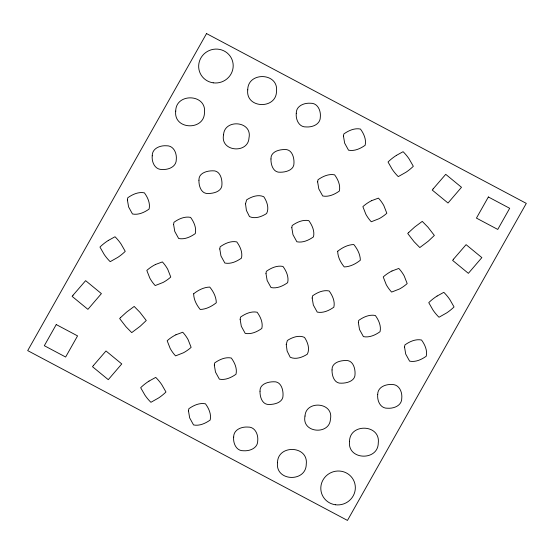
<?xml version="1.0" encoding="UTF-8"?>
<svg xmlns="http://www.w3.org/2000/svg" width="554" height="554" viewBox="0 0 554 554"><rect width="100%" height="100%" fill="white"/><g stroke="black" fill="none" stroke-linecap="round" stroke-linejoin="round"><path stroke-width="0.83" d="M193.658 293.779C193.706 299.596 196.594 305.046 200.202 309.464C206.157 309.305 211.718 306.383 216.302 302.754C216.254 296.93 213.366 291.48 209.758 287.069C203.803 287.221 198.242 290.151 193.658 293.779M337.698 251.246C337.746 257.07 340.634 262.52 344.242 266.931C350.197 266.779 355.758 263.849 360.342 260.221C360.294 254.404 357.406 248.954 353.798 244.536C347.843 244.695 342.282 247.617 337.698 251.246M175.722 111.091C173.395 129.941 204.405 130.952 204.468 112.566C206.794 93.716 175.784 92.705 175.722 111.091M247.742 89.831C245.415 108.674 276.425 109.692 276.488 91.299C278.814 72.449 247.804 71.438 247.742 89.831M277.512 462.701C275.186 481.551 306.196 482.562 306.258 464.169C308.585 445.326 277.575 444.308 277.512 462.701M349.532 441.434C347.206 460.284 378.216 461.295 378.278 442.909C380.605 424.059 349.595 423.048 349.532 441.434M198.941 180.237C198.748 185.978 201.164 194.108 208.297 193.484C214.079 193.505 222.355 191.262 221.967 184.06C222.161 178.326 219.737 170.189 212.611 170.812C206.829 170.791 198.554 173.035 198.941 180.237M260.013 391.207C259.819 396.941 262.243 405.071 269.369 404.455C275.151 404.468 283.426 402.225 283.039 395.023C283.233 389.289 280.816 381.159 273.683 381.775C267.901 381.761 259.625 384.005 260.013 391.207M270.961 158.977C270.767 164.711 273.184 172.841 280.317 172.225C286.099 172.239 294.375 169.995 293.987 162.793C294.181 157.059 291.757 148.929 284.631 149.545C278.849 149.532 270.574 151.775 270.961 158.977M332.033 369.94C331.839 375.674 334.263 383.811 341.389 383.188C347.171 383.209 355.446 380.965 355.059 373.763C355.252 368.022 352.836 359.892 345.703 360.516C339.921 360.495 331.645 362.738 332.033 369.94M127.406 199.911L128.583 206.905L132.468 213.982C138.382 215.201 144.372 212.438 149.088 209.073C150.439 203.325 147.745 197.411 144.393 192.847C138.486 191.629 132.496 194.392 127.773 197.757L127.406 199.911M173.596 224.439L174.766 231.433L178.658 238.511C184.572 239.73 190.562 236.967 195.278 233.601C196.628 227.853 193.935 221.939 190.583 217.376C184.676 216.157 178.686 218.92 173.963 222.286L173.596 224.439M188.485 410.874L189.655 417.868L193.547 424.946C199.454 426.164 205.444 423.401 210.167 420.043C211.517 414.288 208.816 408.374 205.472 403.811C199.558 402.599 193.568 405.362 188.852 408.72L188.485 410.874M214.315 365.079L215.485 372.073L219.377 379.158C225.284 380.369 231.274 377.606 235.997 374.248C237.347 368.493 234.647 362.579 231.302 358.022C225.388 356.804 219.398 359.567 214.682 362.925L214.315 365.079M219.786 248.968L220.956 255.962L224.848 263.039C230.762 264.258 236.752 261.495 241.468 258.129C242.818 252.382 240.124 246.468 236.773 241.904C230.866 240.685 224.869 243.448 220.153 246.814L219.786 248.968M240.145 319.291L241.315 326.285L245.207 333.363C251.114 334.574 257.111 331.818 261.827 328.453C263.178 322.705 260.477 316.784 257.132 312.227C251.218 311.009 245.228 313.772 240.512 317.13L240.145 319.291M265.975 273.496L267.146 280.49L271.038 287.568C276.952 288.786 282.942 286.023 287.658 282.658C289.008 276.91 286.314 270.996 282.962 266.432C277.048 265.214 271.058 267.977 266.342 271.342L265.975 273.496M291.806 227.701L292.976 234.695L296.868 241.773C302.782 242.991 308.772 240.228 313.488 236.87C314.838 231.115 312.144 225.201 308.793 220.637C302.886 219.426 296.889 222.182 292.173 225.547L291.806 227.701M312.165 298.024L313.335 305.019L317.227 312.096C323.134 313.315 329.131 310.552 333.847 307.186C335.198 301.438 332.497 295.524 329.152 290.961C323.238 289.742 317.248 292.505 312.532 295.871L312.165 298.024M317.636 181.906L318.806 188.9L322.698 195.977C328.612 197.196 334.602 194.433 339.318 191.075C340.668 185.32 337.975 179.406 334.623 174.842C328.716 173.631 322.726 176.394 318.003 179.752L317.636 181.906M343.466 136.118L344.643 143.112L348.528 150.189C354.442 151.401 360.432 148.638 365.148 145.28C366.499 139.525 363.805 133.611 360.453 129.054C354.546 127.835 348.556 130.599 343.833 133.957L343.466 136.118M358.355 322.553L359.525 329.547L363.417 336.624C369.324 337.843 375.314 335.08 380.037 331.714C381.387 325.967 378.687 320.053 375.342 315.489C369.428 314.27 363.438 317.033 358.722 320.399L358.355 322.553M404.545 347.081L405.715 354.075L409.607 361.153C415.514 362.371 421.504 359.608 426.227 356.243C427.577 350.495 424.876 344.581 421.532 340.017C415.618 338.799 409.628 341.562 404.912 344.927L404.545 347.081M245.519 203.803L246.405 210.416L249.494 216.614C255.159 219.169 261.751 216.683 266.64 213.512C269.327 208.034 266.966 201.483 263.787 196.739C258.129 194.184 251.53 196.677 246.648 199.842L245.519 203.803M286.238 344.45L287.124 351.063L290.213 357.261C295.871 359.816 302.47 357.323 307.352 354.158C310.039 348.681 307.685 342.13 304.506 337.386C298.841 334.831 292.249 337.317 287.36 340.488L286.238 344.45M152.225 155.806C151.581 162.045 154.891 169.856 162.197 169.469C168.471 169.926 176.449 166.816 176.297 159.434C176.941 153.195 173.637 145.39 166.332 145.771C160.051 145.321 152.08 148.424 152.225 155.806M233.663 437.092C233.019 443.332 236.323 451.143 243.628 450.762C249.909 451.212 257.88 448.103 257.735 440.721C258.379 434.481 255.069 426.677 247.763 427.058C241.489 426.608 233.511 429.71 233.663 437.092M296.265 113.279C295.621 119.519 298.931 127.323 306.237 126.942C312.511 127.392 320.489 124.29 320.337 116.908C320.981 110.668 317.677 102.857 310.372 103.238C304.091 102.788 296.12 105.897 296.265 113.279M377.703 394.566C377.059 400.805 380.363 408.61 387.668 408.229C393.949 408.679 401.92 405.576 401.775 398.194C402.419 391.955 399.109 384.144 391.803 384.531C385.529 384.074 377.551 387.184 377.703 394.566M223.574 134.767C219.91 151.844 248.206 154.06 248.988 137.946C252.652 120.869 224.363 118.653 223.574 134.767M305.012 416.054C301.348 433.131 329.637 435.347 330.426 419.233C334.09 402.156 305.794 399.94 305.012 416.054M206.531 33.579L27.7 350.613L347.469 520.421L526.3 203.387L206.531 33.579M56.245 324.568L44.32 345.703L65.635 357.025L77.56 335.89L56.245 324.568M488.365 196.975L476.44 218.11L497.755 229.432L509.68 208.297L488.365 196.975M73.045 295.22L72.138 296.39L87.913 309.347L101.403 293.62L85.628 280.663L73.045 295.22M93.404 365.536L92.497 366.706L108.272 379.663L121.762 363.936L105.987 350.98L93.404 365.536M433.145 188.893L432.238 190.064L448.013 203.02L461.503 187.294L445.728 174.337L433.145 188.893M453.504 259.21L452.597 260.38L468.372 273.337L481.862 257.61L466.087 244.653L453.504 259.21M120.668 317.497L119.65 318.564L126.021 326.798L131.734 332.615L140.238 326.209L146.27 320.496L139.899 312.269L134.186 306.445L126.651 312.047L120.668 317.497M408.748 232.438L407.73 233.504L414.101 241.731L419.814 247.555L428.318 241.149L434.35 235.436L427.979 227.202L422.266 221.385L414.731 226.988L408.748 232.438M108.307 240.457L107.317 241.101A50.061 48.78 -22.2 0 0 99.949 247.07L104.242 254.549A50.061 48.78 -22.2 0 0 110.191 261.668L117.891 257.319A50.061 48.78 -22.2 0 0 125.252 251.35L120.959 243.871A50.061 48.78 -22.2 0 0 115.01 236.752L108.307 240.457M396.387 155.39L395.397 156.041A50.061 48.78 -22.2 0 0 388.029 162.003L392.322 169.489A50.061 48.78 -22.2 0 0 398.271 176.608L405.971 172.252A50.061 48.78 -22.2 0 0 413.332 166.29L409.039 158.811A50.061 48.78 -22.2 0 0 403.09 151.692L396.387 155.39M149.019 381.097L148.029 381.748A50.061 48.78 -22.2 0 0 140.668 387.71L144.961 395.189A50.061 48.78 -22.2 0 0 150.91 402.308L158.603 397.959A50.061 48.78 -22.2 0 0 165.971 391.997L161.678 384.511A50.061 48.78 -22.2 0 0 155.729 377.392L149.019 381.097M437.099 296.037L436.109 296.681A50.061 48.78 -22.2 0 0 428.748 302.65L433.041 310.129A50.061 48.78 -22.2 0 0 438.99 317.248L446.683 312.899A50.061 48.78 -22.2 0 0 454.051 306.93L449.758 299.451A50.061 48.78 -22.2 0 0 443.809 292.332L437.099 296.037M155.556 264.466L154.524 264.999A39.251 38.247 -22.2 0 0 146.81 270.428L149.815 278.087A39.251 38.247 -22.2 0 0 155.203 285.559L163.056 282.471A39.251 38.247 -22.2 0 0 170.77 277.042L167.772 269.389A39.251 38.247 -22.2 0 0 162.377 261.917L155.556 264.466M371.616 200.673L370.584 201.206A39.251 38.247 -22.2 0 0 362.87 206.635L365.875 214.287A39.251 38.247 -22.2 0 0 371.263 221.766L379.116 218.678A39.251 38.247 -22.2 0 0 386.831 213.248L383.832 205.589A39.251 38.247 -22.2 0 0 378.437 198.117L371.616 200.673M175.916 334.789L174.884 335.322A39.251 38.247 -22.2 0 0 167.169 340.752L170.168 348.411A39.251 38.247 -22.2 0 0 175.563 355.883L183.416 352.794A39.251 38.247 -22.2 0 0 191.13 347.365L188.125 339.713A39.251 38.247 -22.2 0 0 182.737 332.234L175.916 334.789M391.976 270.989L390.944 271.529A39.251 38.247 -22.2 0 0 383.229 276.958L386.228 284.611A39.251 38.247 -22.2 0 0 391.623 292.083L399.476 289.001A39.251 38.247 -22.2 0 0 407.19 283.572L404.185 275.913A39.251 38.247 -22.2 0 0 398.797 268.441L391.976 270.989M335.357 504.756A17.333 16.89 -22.2 0 0 354.207 481.62A17.333 16.89 -22.2 0 0 324.665 477.52A17.333 16.89 -22.2 0 0 335.357 504.756M213.207 82.823A17.333 16.89 -22.2 0 0 232.057 59.687A17.333 16.89 -22.2 0 0 202.515 55.594A17.333 16.89 -22.2 0 0 213.207 82.823"/></g></svg>
